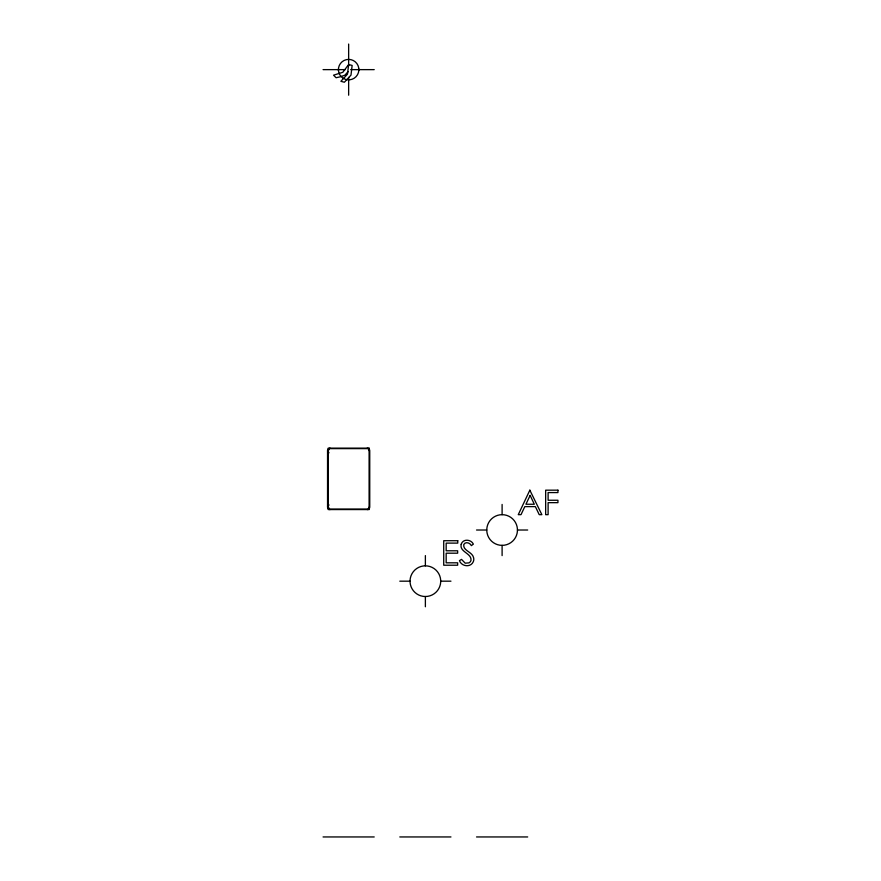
<?xml version="1.0" encoding="UTF-8"?>
<svg xmlns="http://www.w3.org/2000/svg" width="881" height="881" viewBox="0 0 881 881"><rect width="100%" height="100%" fill="white"/><g stroke="black" fill="none" stroke-linecap="round" stroke-linejoin="round"><path stroke-width="1.32" d="M348.645 64.511L347.488 74.169L340.892 81.305L344.383 82.241L350.99 75.105L352.136 65.447L348.645 64.511L342.819 72.297L333.536 75.182L336.09 77.737L340.165 76.812L344.856 75.204L348.105 71.669M330.1 509.559A2.555 2.555 0 0 1 327.545 507.004L328.998 504.923M323.063 69.632L345.242 69.632M350.682 69.632L374.216 69.632M476.533 530.021L486.797 530.021M517.422 530.021L527.686 530.021M399.798 581.174L410.061 581.174M440.687 581.174L450.951 581.174M323.063 836.95L374.216 836.95M399.798 836.95L450.951 836.95M476.533 836.95L527.686 836.95M330.1 448.176A2.555 2.555 0 0 0 327.545 450.731L328.998 452.812M502.104 504.439L502.104 514.669A15.351 15.351 0 0 1 517.422 529.063L517.422 530.99A15.351 15.351 0 0 1 502.104 545.372L502.104 555.603M425.38 555.603L425.38 565.833A15.351 15.351 0 0 1 440.687 580.216L440.687 582.143A15.351 15.351 0 0 1 425.38 596.525L425.38 606.756M358.853 68.982L358.853 70.271A10.231 10.231 0 0 1 342.984 78.145A10.231 10.231 0 0 1 344.097 60.459A10.231 10.231 0 0 1 358.853 70.271M348.645 44.05L348.645 65.789M348.645 77.44L348.645 95.203M338.436 68.982L338.436 70.271M327.545 450.731L327.545 507.004M367.19 509.559A2.555 2.555 0 0 0 369.745 507.004L369.745 450.731A2.555 2.555 0 0 0 367.19 448.176M369.293 506.938A2.169 2.169 0 0 1 369.007 508.029M368.214 508.822A2.169 2.169 0 0 1 367.124 509.119L330.155 509.119A2.169 2.169 0 0 1 327.985 506.938L327.985 450.786A2.169 2.169 0 0 1 330.155 448.616L367.124 448.616A2.169 2.169 0 0 1 368.214 448.914M369.007 449.706A2.169 2.169 0 0 1 369.293 450.786M328.734 449.971A1.707 1.707 0 0 1 329.34 449.365M329.34 508.359A1.707 1.707 0 0 1 328.734 507.764M425.38 596.525A15.351 15.351 0 0 1 410.061 582.143L410.061 580.216A15.351 15.351 0 0 1 425.38 565.833M502.104 545.372A15.351 15.351 0 0 1 486.797 530.99L486.797 529.063A15.351 15.351 0 0 1 502.104 514.669M461.192 544.315C459.276 552.09 471.72 553.125 471.005 560.338A4.053 4.053 0 0 1 468.934 562.871L465.212 563.19L461.534 559.402L459.453 560.646C461.523 566.571 470.718 567.782 473.284 561.726A6.167 6.167 0 0 0 473.493 557.387C472.15 551.759 462.811 550.779 463.769 544.535C465.465 541.231 470.047 542.817 471.379 545.625L473.372 544.117C471.071 539.172 462.767 538.577 461.192 544.315M529.844 490.177L518.27 514.669L521.001 514.669L524.812 506.619L535.373 506.619L539.227 514.669L541.87 514.669L529.844 490.177M530.131 495.386L525.935 504.251L534.315 504.251L530.131 495.386M369.106 448.176L328.184 448.176L328.184 509.559L369.106 509.559L369.106 448.176M557.937 490.177L545.658 490.177L545.658 514.669L548.114 514.669L548.114 502.655L557.937 502.655L557.937 500.254L548.114 500.254L548.114 492.578L557.937 492.578L557.937 490.177M457.757 540.714L443.716 540.714L443.716 565.217L457.657 565.217L457.657 562.816L446.171 562.816L446.171 553.191L457.657 553.191L457.657 550.79L446.171 550.79L446.171 543.114L457.757 543.114L457.757 540.714"/></g></svg>
